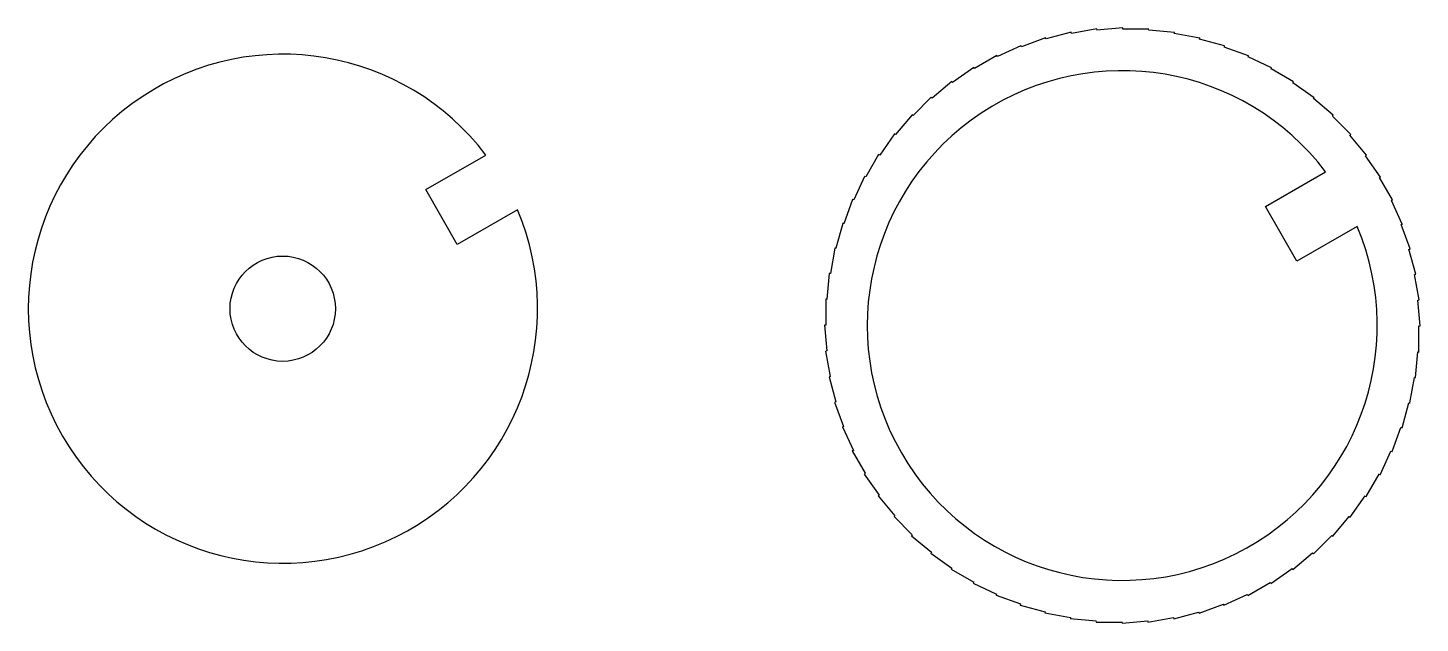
# Model space of a CAD drawing. Header units: inches. Extents: x -721 to 600, y 16 to 581.
import ezdxf

# ---------------------------------------------------------------- set-up
doc = ezdxf.new("R2010")
doc.units = ezdxf.units.IN
doc.header["$MEASUREMENT"] = 0

# ---------------------------------------------------------------- blocks, each defined once
blk = doc.blocks.new('*U3')
at = {"color": 40, "true_color": 0xf8d731}
blk.add_line((0, -0.6), (0, 0.6), dxfattribs=at)
blk = doc.blocks.new('*U4')
at = {"color": 0, "linetype": 'ByBlock', "lineweight": -2, "transparency": 16777216}
for p, rotation in [((1444.9, 1231.7), 24.99999999999998), ((1468.9, 1237), 19.99999999999997), ((1493.3, 1240.2), 15), ((1517.9, 1241.2), 9.999999999999975), ((1542.5, 1240.1), 4.999999999999992), ((1590.9, 1231.5), 354.9999999999998), ((1421.4, 1224.3), 30), ((1614.4, 1224), 349.9999999999998), ((1376.9, 1203.6), 39.99999999999996), ((1398.7, 1214.9), 35), ((1637.1, 1214.6), 344.9999999999998), ((1658.9, 1203.2), 339.9999999999999), ((1356.1, 1190.4), 45), ((1679.6, 1189.9), 334.9999999999998), ((1336.5, 1175.5), 50), ((1699.1, 1174.9), 329.9999999999998), ((1318.4, 1158.9), 54.99999999999998), ((1717.3, 1158.3), 324.9999999999998), ((1301.7, 1140.7), 59.99999999999997), ((1733.9, 1140.1), 319.9999999999998), ((1286.7, 1121.2), 64.99999999999996), ((1748.8, 1120.6), 314.9999999999999), ((1273.5, 1100.5), 69.99999999999997), ((1762, 1099.8), 309.9999999999998), ((1262.1, 1078.7), 74.99999999999997), ((1773.3, 1078), 304.9999999999998), ((1252.6, 1056), 79.99999999999996), ((1782.7, 1055.2), 299.9999999999998), ((1245.2, 1032.5), 84.99999999999999), ((1790.1, 1031.7), 294.9999999999998), ((1239.8, 1008.5), 89.99999999999996), ((1795.4, 1007.7), 289.9999999999999), ((1236.6, 984.1), 94.99999999999996), ((1798.5, 983.3), 284.9999999999999), ((1235.5, 959.5), 99.99999999999994), ((1799.6, 958.7), 279.9999999999999), ((1236.5, 935), 104.9999999999999), ((1798.5, 934.2), 274.9999999999998), ((1239.7, 910.6), 109.9999999999999), ((1795.2, 909.8), 269.9999999999998), ((1245, 886.5), 114.9999999999999), ((1789.9, 885.7), 264.9999999999998), ((1252.3, 863), 119.9999999999999), ((1782.4, 862.3), 259.9999999999998), ((1261.7, 840.3), 124.9999999999999), ((1773, 839.6), 254.9999999999998), ((1273.1, 818.5), 129.9999999999999), ((1761.6, 817.8), 249.9999999999999), ((1286.3, 797.7), 134.9999999999999), ((1748.3, 797), 244.9999999999998), ((1301.2, 778.1), 139.9999999999999), ((1733.3, 777.5), 239.9999999999998), ((1317.8, 760), 144.9999999999999), ((1716.7, 759.4), 235), ((1335.9, 743.3), 149.9999999999999), ((1698.5, 742.8), 229.9999999999998), ((1355.4, 728.3), 154.9999999999999), ((1679, 727.9), 224.9999999999999), ((1376.2, 715.1), 159.9999999999999), ((1658.2, 714.7), 219.9999999999999), ((1398, 703.7), 164.9999999999999), ((1636.4, 703.3), 214.9999999999998), ((1420.7, 694.2), 170), ((1444.1, 686.8), 174.9999999999999), ((1613.6, 694), 210), ((1468.2, 681.4), 180), ((1492.5, 678.2), 184.9999999999999), ((1517.1, 677.1), 189.9999999999998), ((1541.7, 678.1), 194.9999999999997), ((1566.1, 681.3), 199.9999999999998), ((1590.1, 686.6), 204.9999999999998)]:
    blk.add_blockref('*U3', p, dxfattribs=dict(at, rotation=rotation))
blk.add_blockref('*U3', (1566.9, 1236.8), dxfattribs=at)

msp = doc.modelspace()

# ---------------------------------------------------------------- linework, layer by layer
at = {"color": 40, "true_color": 0xf8d731}
for points in [[(244.5, 571.2), (221.5, 562.8)], [(268.6, 576.5), (244.9, 570.2)], [(293, 579.7), (268.9, 575.4)], [(317.7, 580.7), (293.2, 578.6)], [(342.3, 579.6), (317.8, 579.6)], [(366.7, 576.4), (342.3, 578.5)], [(390.8, 571), (366.6, 575.3)], [(414.3, 563.6), (390.6, 569.9)], [(221, 563.8), (198.8, 553.5)], [(437.1, 554.1), (414, 562.5)], [(176.3, 543.1), (156.2, 529)], [(198.2, 554.4), (177, 542.1)], [(458.9, 542.7), (436.7, 553.1)], [(155.5, 529.8), (136.7, 514.1)], [(479.7, 529.4), (458.5, 541.7)], [(499.2, 514.4), (479.1, 528.5)], [(135.9, 514.9), (118.6, 497.5)], [(517.4, 497.7), (498.6, 513.5)], [(117.7, 498.2), (102, 479.4)], [(534, 479.5), (516.7, 496.9)], [(101, 480.1), (87, 460)], [(549, 459.9), (533.2, 478.7)], [(86, 460.5), (73.7, 439.3)], [(562.2, 439.1), (548.2, 459.2)], [(72.7, 439.7), (62.4, 417.5)], [(573.6, 417.3), (561.3, 438.5)], [(61.3, 417.9), (52.9, 394.8)], [(583, 394.5), (572.6, 416.7)], [(51.9, 395.1), (45.5, 371.4)], [(590.4, 370.9), (582, 394)], [(44.4, 371.6), (40.2, 347.5)], [(595.7, 346.9), (589.3, 370.6)], [(39.1, 347.6), (36.9, 323.1)], [(598.9, 322.4), (594.6, 346.6)], [(35.8, 323.1), (35.8, 298.6)], [(599.9, 297.8), (597.8, 322.2)], [(34.7, 298.5), (36.8, 274.1)], [(598.8, 273.2), (598.8, 297.7)], [(35.7, 273.9), (40, 249.7)], [(595.6, 248.7), (597.7, 273.2)], [(38.9, 249.4), (45.3, 225.7)], [(590.2, 224.7), (594.5, 248.8)], [(44.2, 225.3), (52.6, 202.3)], [(582.8, 201.1), (589.1, 224.8)], [(51.6, 201.8), (62, 179.6)], [(573.3, 178.4), (581.7, 201.4)], [(61, 179), (73.3, 157.8)], [(561.9, 156.5), (572.2, 178.8)], [(72.4, 157.1), (86.5, 137)], [(548.6, 135.8), (560.9, 157)], [(85.6, 136.3), (101.4, 117.5)], [(533.6, 116.2), (547.6, 136.3)], [(100.6, 116.8), (117.9, 99.4)], [(516.9, 98.1), (532.7, 116.8)], [(117.2, 98.6), (136, 82.8)], [(498.7, 81.4), (516, 98.8)], [(135.4, 81.9), (155.5, 67.8)], [(479.1, 66.4), (497.9, 82.2)], [(154.9, 66.8), (176.2, 54.6)], [(458.3, 53.2), (478.4, 67.3)], [(175.7, 53.6), (197.9, 43.2)], [(436.4, 41.9), (457.7, 54.1)], [(197.6, 42.2), (220.6, 33.8)], [(413.6, 32.5), (435.9, 42.8)], [(220.3, 32.7), (244, 26.3)], [(390.1, 25.1), (413.2, 33.5)], [(243.8, 25.3), (268, 21)], [(267.9, 19.9), (292.3, 17.7)], [(292.3, 16.6), (316.9, 16.6)], [(317, 15.5), (341.4, 17.7)], [(341.6, 16.6), (365.7, 20.8)], [(366, 19.8), (389.7, 26.1)]]:
    msp.add_lwpolyline(points, dxfattribs=at)
for points in [[(-313.9, 375.1), (-343.9, 427.1), (-286.8, 460, 16.060041), (-256.8, 408.1)], [(483, 359.2), (453, 411.1), (510.1, 444.1, 16.060041), (540.1, 392.1)]]:
    msp.add_lwpolyline(points, format="xyb", close=True, dxfattribs=at)
at = {"color": 242, "true_color": 0xcd2027}
msp.add_circle((-479.6, 314.1), 50, dxfattribs=at)

# ---------------------------------------------------------------- block references
at = {"color": 40, "true_color": 0xf8d731}
msp.add_blockref('*U4', (-1200.2, -661), dxfattribs=at)

doc.saveas('drawing.dxf')
